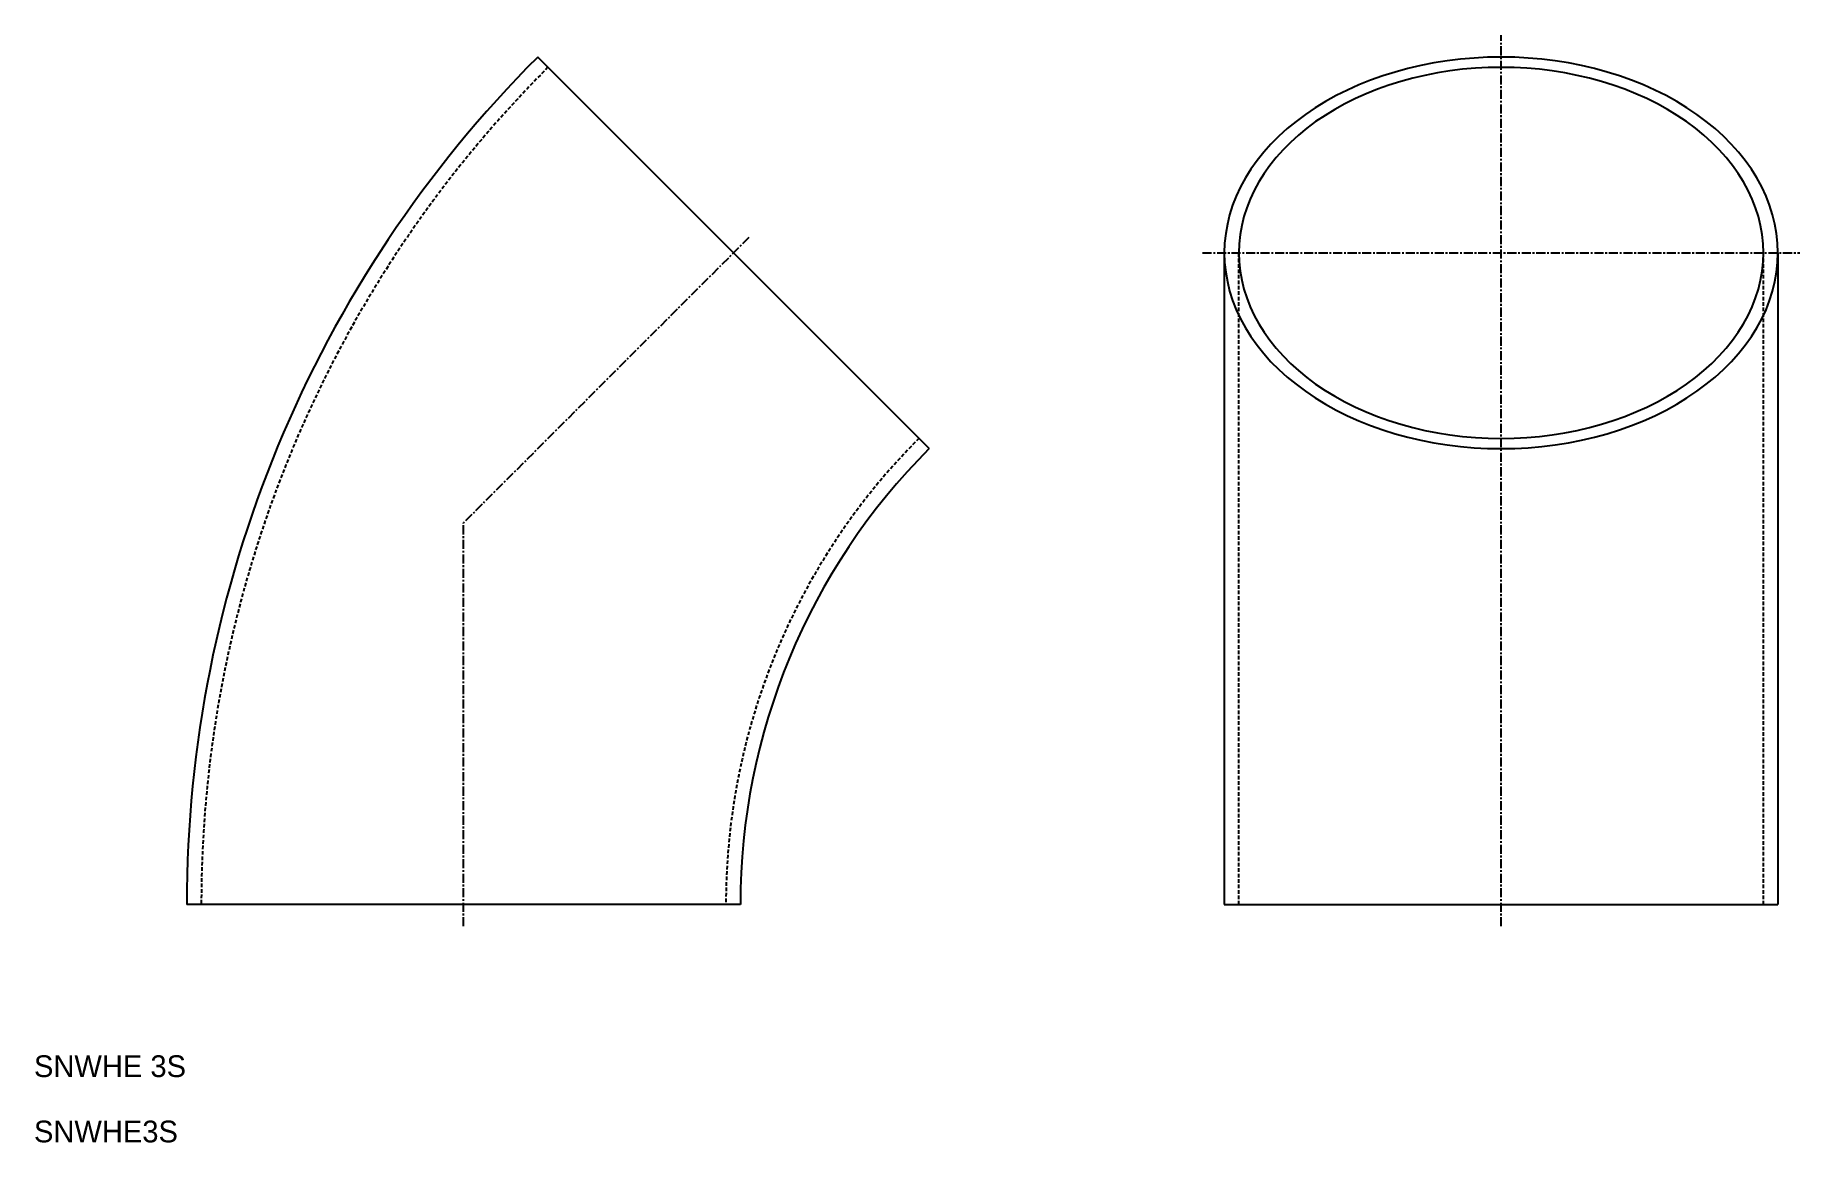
# Model space of a CAD drawing. Extents: x 0 to 243, y 1 to 153.
import ezdxf
from ezdxf.enums import TextEntityAlignment as Align

# ---------------------------------------------------------------- set-up
doc = ezdxf.new("R2010")
doc.units = 0
doc.linetypes.add('CENTER', pattern=[2, 1.25, -0.25, 0.25, -0.25])
doc.linetypes.add('DASHED', pattern=[0.75, 0.5, -0.25])
doc.layers.get('0').update_dxf_attribs({"linetype": 'CONTINUOUS'})
doc.layers.add('CENTER', color=1, linetype='CENTER')

msp = doc.modelspace()

# ---------------------------------------------------------------- linework, layer by layer
at = {"color": 7, "linetype": 'CONTINUOUS'}
for p, q in [((123.38, 96.49), (69.43, 150.44)), ((164.05, 123.46), (164.05, 33.67)), ((240.35, 123.46), (240.35, 33.67)), ((97.36, 33.67), (21.06, 33.67)), ((164.05, 33.67), (240.35, 33.67))]:
    msp.add_line(p, q, dxfattribs=at)
at = {"color": 3, "linetype": 'DASHED'}
for p, q in [((166.05, 33.67), (166.05, 123.46)), ((238.35, 33.67), (238.35, 123.46))]:
    msp.add_line(p, q, dxfattribs=at)
at = {"color": 7, "linetype": 'CONTINUOUS'}
for points in [[(164.05, 123.46, 0), (164.1, 122.14, 0), (164.24, 120.82, 0), (164.47, 119.5, 0), (164.79, 118.2, 0), (165.2, 116.91, 0), (165.7, 115.63, 0), (166.28, 114.37, 0), (166.96, 113.14, 0), (167.72, 111.93, 0), (168.56, 110.75, 0), (169.48, 109.59, 0), (170.48, 108.47, 0), (171.56, 107.39, 0), (172.71, 106.35, 0), (173.94, 105.35, 0), (175.23, 104.39, 0), (176.58, 103.47, 0), (178, 102.61, 0), (179.48, 101.8, 0), (181.01, 101.03, 0), (182.59, 100.32, 0), (184.22, 99.67, 0), (185.89, 99.08, 0), (187.6, 98.54, 0), (189.35, 98.06, 0), (191.13, 97.65, 0), (192.94, 97.29, 0), (194.76, 97, 0), (196.61, 96.78, 0), (198.47, 96.62, 0), (200.33, 96.52, 0), (202.2, 96.49, 0), (204.08, 96.52, 0), (205.94, 96.62, 0), (207.8, 96.78, 0), (209.65, 97, 0), (211.47, 97.29, 0), (213.28, 97.65, 0), (215.06, 98.06, 0), (216.8, 98.54, 0), (218.52, 99.08, 0), (220.19, 99.67, 0), (221.82, 100.32, 0), (223.4, 101.03, 0), (224.93, 101.8, 0), (226.41, 102.61, 0), (227.82, 103.47, 0), (229.18, 104.39, 0), (230.47, 105.35, 0), (231.69, 106.35, 0), (232.85, 107.39, 0), (233.93, 108.47, 0), (234.93, 109.59, 0), (235.85, 110.75, 0), (236.69, 111.93, 0), (237.45, 113.14, 0), (238.12, 114.37, 0), (238.71, 115.63, 0), (239.21, 116.91, 0), (239.62, 118.2, 0), (239.94, 119.5, 0), (240.17, 120.82, 0), (240.31, 122.14, 0), (240.35, 123.46, 0), (240.31, 124.79, 0), (240.17, 126.11, 0), (239.94, 127.42, 0), (239.62, 128.72, 0), (239.21, 130.02, 0), (238.71, 131.29, 0), (238.12, 132.55, 0), (237.45, 133.78, 0), (236.69, 135, 0), (235.85, 136.18, 0), (234.93, 137.33, 0), (233.93, 138.45, 0), (232.85, 139.53, 0), (231.69, 140.58, 0), (230.47, 141.58, 0), (229.18, 142.54, 0), (227.82, 143.45, 0), (226.41, 144.31, 0), (224.93, 145.13, 0), (223.4, 145.89, 0), (221.82, 146.6, 0), (220.19, 147.25, 0), (218.52, 147.85, 0), (216.8, 148.38, 0), (215.06, 148.86, 0), (213.28, 149.28, 0), (211.47, 149.63, 0), (209.65, 149.92, 0), (207.8, 150.15, 0), (205.94, 150.31, 0), (204.08, 150.41, 0), (202.2, 150.44, 0), (200.33, 150.41, 0), (198.47, 150.31, 0), (196.61, 150.15, 0), (194.76, 149.92, 0), (192.94, 149.63, 0), (191.13, 149.28, 0), (189.35, 148.86, 0), (187.6, 148.38, 0), (185.89, 147.85, 0), (184.22, 147.25, 0), (182.59, 146.6, 0), (181.01, 145.89, 0), (179.48, 145.13, 0), (178, 144.31, 0), (176.58, 143.45, 0), (175.23, 142.54, 0), (173.94, 141.58, 0), (172.71, 140.58, 0), (171.56, 139.53, 0), (170.48, 138.45, 0), (169.48, 137.33, 0), (168.56, 136.18, 0), (167.72, 135, 0), (166.96, 133.78, 0), (166.28, 132.55, 0), (165.7, 131.29, 0), (165.2, 130.02, 0), (164.79, 128.72, 0), (164.47, 127.42, 0), (164.24, 126.11, 0), (164.1, 124.79, 0), (164.05, 123.46, 0)], [(166.05, 123.46, 0), (166.1, 122.21, 0), (166.23, 120.96, 0), (166.45, 119.71, 0), (166.75, 118.47, 0), (167.14, 117.25, 0), (167.61, 116.04, 0), (168.17, 114.85, 0), (168.81, 113.68, 0), (169.53, 112.53, 0), (170.32, 111.41, 0), (171.2, 110.32, 0), (172.15, 109.26, 0), (173.17, 108.23, 0), (174.26, 107.25, 0), (175.42, 106.3, 0), (176.64, 105.39, 0), (177.93, 104.52, 0), (179.27, 103.7, 0), (180.67, 102.93, 0), (182.12, 102.21, 0), (183.62, 101.54, 0), (185.16, 100.92, 0), (186.75, 100.35, 0), (188.37, 99.85, 0), (190.03, 99.39, 0), (191.71, 99, 0), (193.42, 98.67, 0), (195.15, 98.39, 0), (196.9, 98.18, 0), (198.66, 98.02, 0), (200.43, 97.93, 0), (202.2, 97.9, 0), (203.98, 97.93, 0), (205.75, 98.02, 0), (207.51, 98.18, 0), (209.26, 98.39, 0), (210.99, 98.67, 0), (212.7, 99, 0), (214.38, 99.39, 0), (216.04, 99.85, 0), (217.66, 100.35, 0), (219.25, 100.92, 0), (220.79, 101.54, 0), (222.29, 102.21, 0), (223.74, 102.93, 0), (225.14, 103.7, 0), (226.48, 104.52, 0), (227.77, 105.39, 0), (228.99, 106.3, 0), (230.15, 107.25, 0), (231.24, 108.23, 0), (232.26, 109.26, 0), (233.21, 110.32, 0), (234.09, 111.41, 0), (234.88, 112.53, 0), (235.6, 113.68, 0), (236.24, 114.85, 0), (236.8, 116.04, 0), (237.27, 117.25, 0), (237.66, 118.47, 0), (237.96, 119.71, 0), (238.18, 120.96, 0), (238.31, 122.21, 0), (238.35, 123.46, 0), (238.31, 124.72, 0), (238.18, 125.97, 0), (237.96, 127.21, 0), (237.66, 128.45, 0), (237.27, 129.67, 0), (236.8, 130.88, 0), (236.24, 132.07, 0), (235.6, 133.24, 0), (234.88, 134.39, 0), (234.09, 135.51, 0), (233.21, 136.6, 0), (232.26, 137.66, 0), (231.24, 138.69, 0), (230.15, 139.68, 0), (228.99, 140.63, 0), (227.77, 141.54, 0), (226.48, 142.4, 0), (225.14, 143.22, 0), (223.74, 143.99, 0), (222.29, 144.72, 0), (220.79, 145.39, 0), (219.25, 146.01, 0), (217.66, 146.57, 0), (216.04, 147.08, 0), (214.38, 147.53, 0), (212.7, 147.92, 0), (210.99, 148.26, 0), (209.26, 148.53, 0), (207.51, 148.75, 0), (205.75, 148.9, 0), (203.98, 148.99, 0), (202.2, 149.02, 0), (200.43, 148.99, 0), (198.66, 148.9, 0), (196.9, 148.75, 0), (195.15, 148.53, 0), (193.42, 148.26, 0), (191.71, 147.92, 0), (190.03, 147.53, 0), (188.37, 147.08, 0), (186.75, 146.57, 0), (185.16, 146.01, 0), (183.62, 145.39, 0), (182.12, 144.72, 0), (180.67, 143.99, 0), (179.27, 143.22, 0), (177.93, 142.4, 0), (176.64, 141.54, 0), (175.42, 140.63, 0), (174.26, 139.68, 0), (173.17, 138.69, 0), (172.15, 137.66, 0), (171.2, 136.6, 0), (170.32, 135.51, 0), (169.53, 134.39, 0), (168.81, 133.24, 0), (168.17, 132.07, 0), (167.61, 130.88, 0), (167.14, 129.67, 0), (166.75, 128.45, 0), (166.45, 127.21, 0), (166.23, 125.97, 0), (166.1, 124.72, 0), (166.05, 123.46, 0)]]:
    msp.add_polyline3d(points, dxfattribs=at)
for radius in [165.14, 88.84]:
    msp.add_arc((186.2, 33.67), radius, 135, 180, dxfattribs=at)
at = {"color": 3, "linetype": 'DASHED'}
for radius in [163.14, 90.84]:
    msp.add_arc((186.2, 33.67), radius, 135, 180, dxfattribs=at)
at = {"layer": 'CENTER', "color": 1, "linetype": 'CENTER'}
for p, q in [((202.2, 30.67), (202.2, 153.44)), ((98.53, 125.58), (59.21, 86.27)), ((161.05, 123.46), (243.35, 123.46)), ((59.21, 30.67), (59.21, 86.27))]:
    msp.add_line(p, q, dxfattribs=at)

# ---------------------------------------------------------------- texts
for s, p in [('SNWHE 3S', (0, 9)), ('SNWHE3S', (0, 0))]:
    msp.add_text(s, height=3).set_placement(p, align=Align.BOTTOM_LEFT)

doc.saveas('drawing.dxf')
